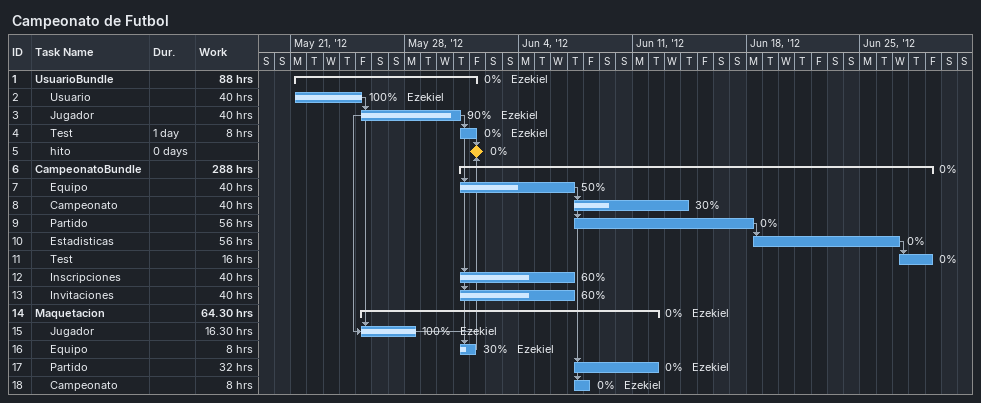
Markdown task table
Campeonato de Futbol

| ID | Level | Task | Duration | Start | Finish | Predecessors | Resources | % complete | Work (h) |
|---|---|---|---|---|---|---|---|---|---|
| 1 | 1 | **UsuarioBundle** |  | 2012-05-21 | 2012-06-01 |  | Ezekiel | 0 | 88 |
| 2 | 2 | Usuario |  | 2012-05-21 | 2012-05-25 |  | Ezekiel | 100 | 40 |
| 3 | 2 | Jugador |  | 2012-05-25 | 2012-05-31 | 2 | Ezekiel | 90 | 40 |
| 4 | 2 | Test | 1d | 2012-05-31 | 2012-06-01 | 3 | Ezekiel | 0 | 8 |
| 5 | 2 | hito | 0d | 2012-06-01 | 2012-06-01 | 16, 15, 4 |  | 0 |  |
| 6 | 1 | **CampeonatoBundle** |  | 2012-05-31 | 2012-06-29 |  |  | 0 | 288 |
| 7 | 2 | Equipo |  | 2012-05-31 | 2012-06-07 | 3 |  | 50 | 40 |
| 8 | 2 | Campeonato |  | 2012-06-07 | 2012-06-14 | 7 |  | 30 | 40 |
| 9 | 2 | Partido |  | 2012-06-07 | 2012-06-18 | 7 |  | 0 | 56 |
| 10 | 2 | Estadisticas |  | 2012-06-18 | 2012-06-27 | 9 |  | 0 | 56 |
| 11 | 2 | Test |  | 2012-06-27 | 2012-06-29 | 10 |  | 0 | 16 |
| 12 | 2 | Inscripciones |  | 2012-05-31 | 2012-06-07 | 3 |  | 60 | 40 |
| 13 | 2 | Invitaciones |  | 2012-05-31 | 2012-06-07 | 3 |  | 60 | 40 |
| 14 | 1 | **Maquetacion** |  | 2012-05-25 | 2012-06-12 |  | Ezekiel | 0 | 64.30 |
| 15 | 2 | Jugador |  | 2012-05-25 | 2012-05-28 | 3SS, 2 | Ezekiel | 100 | 16.30 |
| 16 | 2 | Equipo |  | 2012-05-31 | 2012-06-01 | 3 | Ezekiel | 30 | 8 |
| 17 | 2 | Partido |  | 2012-06-07 | 2012-06-12 | 7 | Ezekiel | 0 | 32 |
| 18 | 2 | Campeonato |  | 2012-06-07 | 2012-06-08 | 7 | Ezekiel | 0 | 8 |
